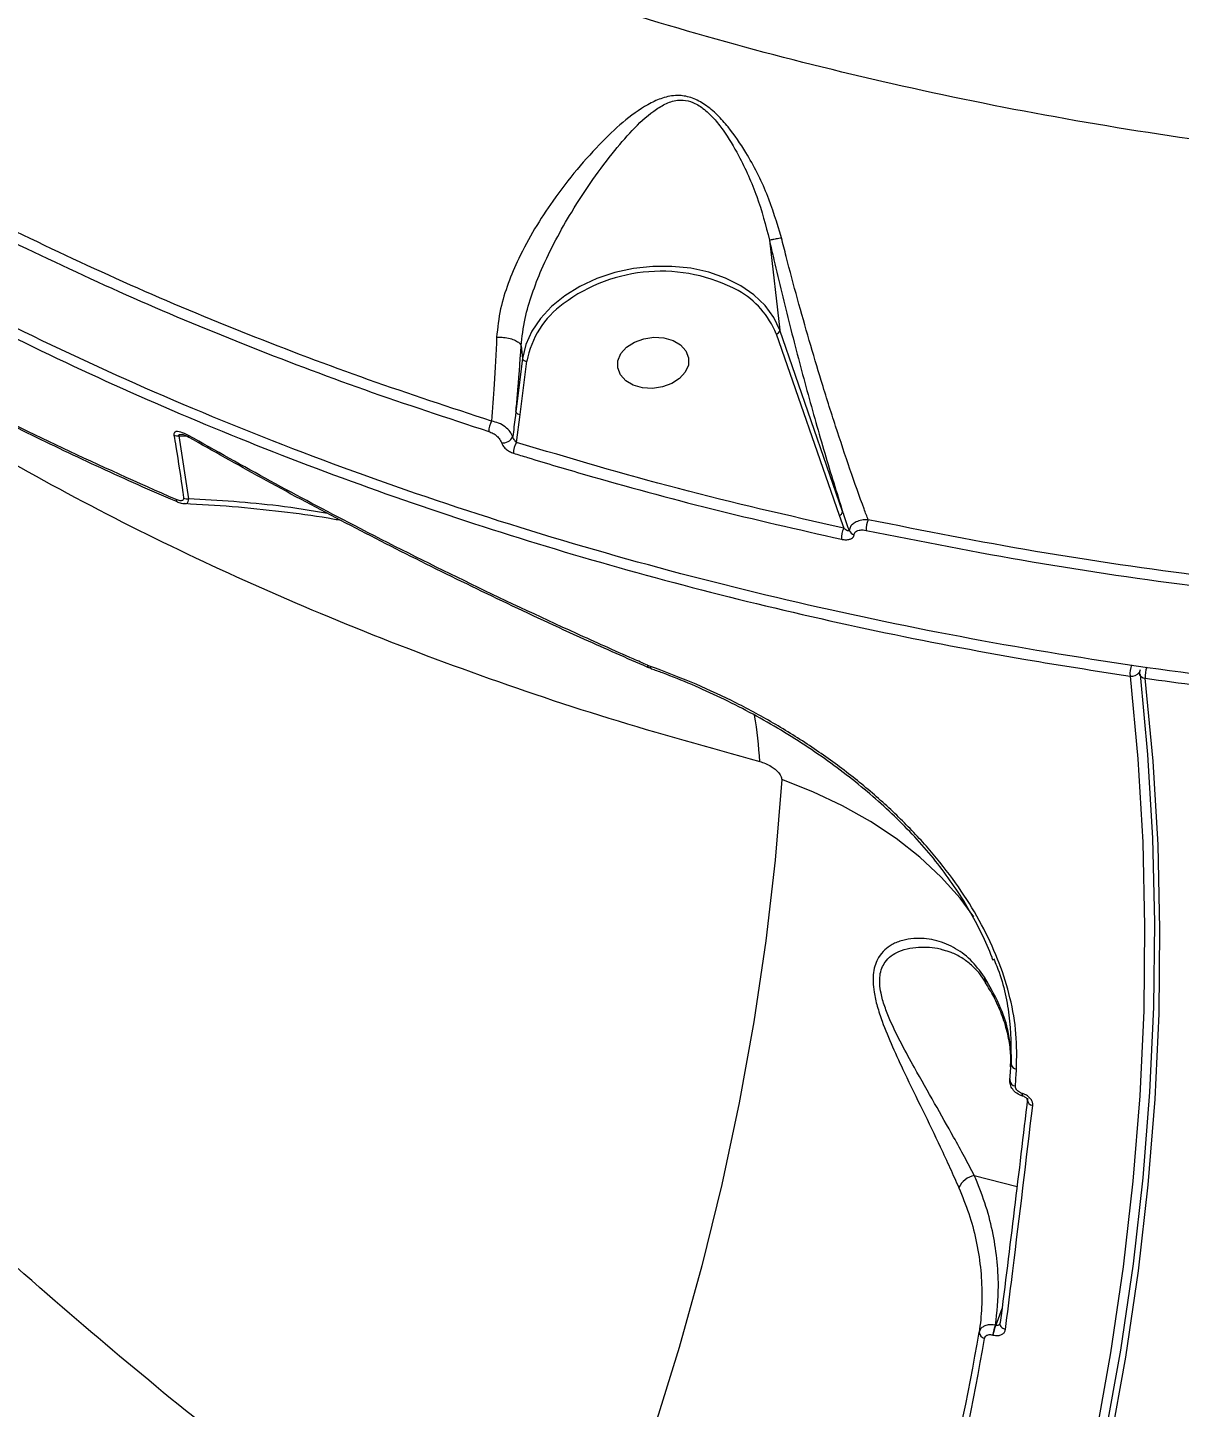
# Model space of a CAD drawing. Header units: millimetres. Extents: x -6028 to 5958, y -6064 to 4137.
# Drawn here: x 1729.3 to 1874.1, y -1595.2 to -1421.7 of the extents above; entities that cross this region are included whole.
import ezdxf

# ---------------------------------------------------------------- set-up
doc = ezdxf.new("R2010")
doc.units = ezdxf.units.MM
for name, color, linetype in [('DIKOM_ОБЪЕКТ', 7, 'Continuous'), ('DIKOM_РАЗМЕР_ЗОНА', 7, 'Continuous'), ('DIKOM_РАЗМЕР_ОБЪЕКТА', 7, 'Continuous')]:
    doc.layers.add(name, color=color, linetype=linetype)
doc.styles.add('style1', font='arial.ttf', dxfattribs={"width": 0.8})
doc.dimstyles.new('1-50', dxfattribs={"dimtxt": 300, "dimasz": 200, "dimexe": 100, "dimexo": 0, "dimgap": 100, "dimtad": 1, "dimtxsty": 'style1', "dimcen": 200, "dimclrd": 7, "dimclre": 7, "dimclrt": 7, "dimadec": 1, "dimazin": 2, "dimtfac": 1, "dimtmove": 0, "dimatfit": 2, "dimfxl": 0, "dimlwd": 25, "dimlwe": 18, "dimarcsym": 0})

# ---------------------------------------------------------------- blocks, each defined once
blk = doc.blocks.new('*D9')
at = {"layer": 'Defpoints', "color": 0, "transparency": 16777216}
for p in [(-6027.56, 1459.58), (4556.58, 1382.7), (4556.58, -5964.37)]:
    blk.add_point(p, dxfattribs=at)
at = {"layer": 'DIKOM_РАЗМЕР_ЗОНА', "color": 7, "lineweight": 18, "transparency": 16777216}
for p, q in [((-6027.56, 1459.58), (-6027.56, -6064.37)), ((4556.58, 1382.7), (4556.58, -6064.37))]:
    blk.add_line(p, q, dxfattribs=at)
at = {"layer": 'DIKOM_РАЗМЕР_ЗОНА', "color": 7, "lineweight": 25, "transparency": 16777216}
blk.add_line((-5827.56, -5964.37), (4356.58, -5964.37), dxfattribs=at)
at = {"layer": 'DIKOM_РАЗМЕР_ЗОНА', "color": 7, "transparency": 16777216}
for points in [[(-5827.56, -5931.03), (-5827.56, -5997.7), (-6027.56, -5964.37)], [(4356.58, -5931.03), (4356.58, -5997.7), (4556.58, -5964.37)]]:
    blk.add_solid(points, dxfattribs=at)
at = {"layer": 'DIKOM_РАЗМЕР_ЗОНА', "color": 7, "transparency": 16777216, "insert": (157.08, -5711.2), "char_height": 300, "attachment_point": 5, "style": 'style1'}
blk.add_mtext('10600', dxfattribs=at)
blk = doc.blocks.new('*D10')
at = {"layer": 'Defpoints', "color": 0, "transparency": 16777216}
for p in [(1555.59, 4137.49), (5858.35, 4137.49), (1555.59, -4898.38)]:
    blk.add_point(p, dxfattribs=at)
at = {"layer": 'DIKOM_РАЗМЕР_ЗОНА', "color": 7, "lineweight": 18, "transparency": 16777216}
for p, q in [((1555.59, 4137.49), (5958.35, 4137.49)), ((1555.59, -4898.38), (5958.35, -4898.38))]:
    blk.add_line(p, q, dxfattribs=at)
at = {"layer": 'DIKOM_РАЗМЕР_ЗОНА', "color": 7, "lineweight": 25, "transparency": 16777216}
blk.add_line((5858.35, -4698.38), (5858.35, 3937.49), dxfattribs=at)
at = {"layer": 'DIKOM_РАЗМЕР_ЗОНА', "color": 7, "transparency": 16777216}
for points in [[(5825.01, 3937.49), (5891.68, 3937.49), (5858.35, 4137.49)], [(5825.01, -4698.38), (5891.68, -4698.38), (5858.35, -4898.38)]]:
    blk.add_solid(points, dxfattribs=at)
at = {"layer": 'DIKOM_РАЗМЕР_ЗОНА', "color": 7, "transparency": 16777216, "insert": (5605.17, 52.12), "char_height": 300, "attachment_point": 5, "rotation": 90, "style": 'style1'}
blk.add_mtext('9050', dxfattribs=at)
blk = doc.blocks.new('*D11')
at = {"layer": 'Defpoints', "color": 0, "transparency": 16777216}
for p in [(259.43, 2965.58), (1920.55, -3002.33), (4022.59, -3002.33)]:
    blk.add_point(p, dxfattribs=at)
at = {"layer": 'DIKOM_РАЗМЕР_ОБЪЕКТА', "color": 7, "lineweight": 18, "transparency": 16777216}
for p, q in [((259.43, 2965.58), (4122.59, 2965.58)), ((1920.55, -3002.33), (4122.59, -3002.33))]:
    blk.add_line(p, q, dxfattribs=at)
at = {"layer": 'DIKOM_РАЗМЕР_ОБЪЕКТА', "color": 7, "lineweight": 25, "transparency": 16777216}
blk.add_line((4022.59, 2765.58), (4022.59, -2802.33), dxfattribs=at)
at = {"layer": 'DIKOM_РАЗМЕР_ОБЪЕКТА', "color": 7, "transparency": 16777216}
for points in [[(3989.25, 2765.58), (4055.92, 2765.58), (4022.59, 2965.58)], [(3989.25, -2802.33), (4055.92, -2802.33), (4022.59, -3002.33)]]:
    blk.add_solid(points, dxfattribs=at)
at = {"layer": 'DIKOM_РАЗМЕР_ОБЪЕКТА', "color": 7, "transparency": 16777216, "insert": (3769.41, -24.42), "char_height": 300, "attachment_point": 5, "rotation": 90, "style": 'style1'}
blk.add_mtext('6000', dxfattribs=at)
blk = doc.blocks.new('*D12')
at = {"layer": 'Defpoints', "color": 0, "transparency": 16777216}
for p in [(3056.58, 1987.9), (-4027.97, 676.5), (3056.58, -3714.77)]:
    blk.add_point(p, dxfattribs=at)
at = {"layer": 'DIKOM_РАЗМЕР_ОБЪЕКТА', "color": 7, "lineweight": 18, "transparency": 16777216}
for p, q in [((3056.58, 1987.9), (3056.58, -3814.77)), ((-4027.97, 676.5), (-4027.97, -3814.77))]:
    blk.add_line(p, q, dxfattribs=at)
at = {"layer": 'DIKOM_РАЗМЕР_ОБЪЕКТА', "color": 7, "lineweight": 25, "transparency": 16777216}
blk.add_line((-3827.97, -3714.77), (2856.58, -3714.77), dxfattribs=at)
at = {"layer": 'DIKOM_РАЗМЕР_ОБЪЕКТА', "color": 7, "transparency": 16777216}
for points in [[(-3827.97, -3681.44), (-3827.97, -3748.11), (-4027.97, -3714.77)], [(2856.58, -3681.44), (2856.58, -3748.11), (3056.58, -3714.77)]]:
    blk.add_solid(points, dxfattribs=at)
at = {"layer": 'DIKOM_РАЗМЕР_ОБЪЕКТА', "color": 7, "transparency": 16777216, "insert": (20, -3461.6), "char_height": 300, "attachment_point": 5, "style": 'style1'}
blk.add_mtext('7100', dxfattribs=at)

msp = doc.modelspace()

# ---------------------------------------------------------------- linework, layer by layer
at = {"layer": 'DIKOM_ОБЪЕКТ', "color": 7, "linetype": 'Continuous', "lineweight": 15}
for p, q in [((1822.598, -1448.444), (1823.899, -1459.767)), ((1823.455, -1460.228), (1831.363, -1483.028)), ((1831.807, -1482.568), (1823.899, -1459.767)), ((1791.389, -1461.724), (1791.388, -1461.721)), ((1791.389, -1461.724), (1791.571, -1463.315)), ((1791.571, -1463.315), (1790.736, -1469.988)), ((1791.272, -1470.341), (1792.108, -1463.668)), ((1790.796, -1473.864), (1791.272, -1470.341)), ((1749.592, -1480.957), (1748.388, -1473.027)), ((1748.388, -1473.027), (1749.355, -1473.102)), ((1831.363, -1483.028), (1831.939, -1484.657)), ((1807.332, -1501.895), (1807.288, -1501.876)), ((1807.341, -1502.151), (1807.295, -1502.13)), ((1807.656, -1502.026), (1807.332, -1501.895)), ((1807.744, -1502.313), (1807.765, -1502.317)), ((1869.156, -1503.158), (1869.133, -1502.93)), ((1849.82, -1541.734), (1849.805, -1541.708)), ((1852.836, -1554.041), (1852.978, -1551.941)), ((1852.921, -1552.366), (1852.964, -1551.504)), ((1852.978, -1551.941), (1852.982, -1551.905)), ((1854.41, -1555.708), (1854.385, -1555.701)), ((1854.447, -1556.027), (1854.422, -1556.02)), ((1848.358, -1566.004), (1853.731, -1567.391)), ((1851.835, -1582.753), (1851.057, -1584.832)), ((1851.057, -1584.832), (1851.031, -1584.825)), ((1850.683, -1586.053), (1850.709, -1586.061))]:
    msp.add_line(p, q, dxfattribs=at)
at = {"layer": 'DIKOM_ОБЪЕКТ', "color": 7, "linetype": 'Continuous', "lineweight": 15, "flags": 128}
for points in [[(1823.899, -1459.767), (1823.14, -1458.163), (1822.052, -1456.675), (1820.658, -1455.336), (1818.988, -1454.175), (1817.078, -1453.216), (1814.97, -1452.48), (1812.71, -1451.984), (1810.346, -1451.739), (1807.931, -1451.748), (1805.515, -1452.013), (1803.152, -1452.528), (1800.893, -1453.281), (1798.787, -1454.256), (1796.88, -1455.433), (1795.212, -1456.784), (1793.821, -1458.282), (1792.735, -1459.893), (1791.98, -1461.583), (1791.571, -1463.315)], [(1803.942, -1462.703), (1804.654, -1461.904), (1805.636, -1461.265), (1806.809, -1460.837), (1808.076, -1460.654), (1809.335, -1460.732), (1810.485, -1461.064), (1811.433, -1461.623), (1812.1, -1462.364), (1812.435, -1463.227), (1812.408, -1464.143), (1812.023, -1465.035), (1811.311, -1465.834), (1810.329, -1466.473), (1809.156, -1466.902), (1807.889, -1467.084), (1806.63, -1467.007), (1805.48, -1466.675), (1804.532, -1466.115), (1803.865, -1465.374), (1803.53, -1464.511), (1803.557, -1463.596), (1803.942, -1462.703)], [(1749.569, -1472.992), (1749.564, -1473.09), (1749.576, -1473.167), (1749.604, -1473.22), (1749.631, -1473.242)], [(1807.288, -1501.876), (1807.273, -1501.98), (1807.273, -1502.059), (1807.285, -1502.113), (1807.306, -1502.135)], [(1807.332, -1501.895), (1807.314, -1501.999), (1807.311, -1502.078), (1807.321, -1502.129), (1807.341, -1502.151)], [(1807.656, -1502.026), (1807.658, -1502.125), (1807.67, -1502.205), (1807.693, -1502.265), (1807.725, -1502.303), (1807.744, -1502.313)], [(1867.935, -1503.24), (1868.916, -1513.643), (1869.53, -1524.126), (1869.776, -1534.682), (1869.654, -1545.305), (1869.164, -1555.987), (1868.307, -1566.721), (1867.083, -1577.501), (1865.492, -1588.319), (1863.537, -1599.168), (1861.218, -1610.041), (1858.536, -1620.932), (1855.494, -1631.831), (1852.094, -1642.734), (1848.337, -1653.632), (1844.226, -1664.519), (1839.764, -1675.386), (1834.954, -1686.228), (1829.799, -1697.037), (1824.302, -1707.806), (1818.467, -1718.528), (1812.298, -1729.195)], [(1869.207, -1503.037), (1870.15, -1513.105), (1870.766, -1523.613), (1871.012, -1534.195), (1870.89, -1544.843), (1870.399, -1555.55), (1869.54, -1566.31), (1868.313, -1577.115), (1866.719, -1587.959), (1864.759, -1598.834), (1862.434, -1609.733), (1859.746, -1620.649), (1856.697, -1631.575), (1853.288, -1642.503), (1849.523, -1653.427), (1845.402, -1664.34), (1840.93, -1675.234), (1836.108, -1686.101), (1830.941, -1696.936), (1825.431, -1707.73), (1819.582, -1718.478), (1813.398, -1729.17)], [(1814.054, -1730.156), (1820.242, -1719.457), (1826.094, -1708.703), (1831.608, -1697.901), (1836.779, -1687.06), (1841.603, -1676.185), (1846.079, -1665.285), (1850.202, -1654.365), (1853.97, -1643.434), (1857.381, -1632.499), (1860.432, -1621.566), (1863.121, -1610.643), (1865.447, -1599.737), (1867.409, -1588.855), (1869.004, -1578.005), (1870.232, -1567.192), (1871.091, -1556.426), (1871.582, -1545.711), (1871.705, -1535.057), (1871.458, -1524.469), (1870.842, -1513.954), (1869.858, -1503.52)], [(1824.148, -1516.255), (1823.328, -1526.359), (1822.165, -1536.504), (1820.661, -1546.685), (1818.815, -1556.895), (1816.63, -1567.128), (1814.107, -1577.376), (1811.247, -1587.634), (1808.052, -1597.894), (1804.524, -1608.15), (1800.666, -1618.395), (1796.48, -1628.623)], [(1848.285, -1533.478), (1846.569, -1531.169), (1844.207, -1528.518), (1841.526, -1526.01), (1838.547, -1523.665), (1835.294, -1521.501), (1831.791, -1519.535), (1828.066, -1517.781), (1824.148, -1516.255)], [(1854.422, -1556.02), (1854.407, -1556.01), (1854.387, -1555.972), (1854.377, -1555.906), (1854.376, -1555.815), (1854.385, -1555.701)], [(1854.447, -1556.027), (1854.433, -1556.018), (1854.413, -1555.979), (1854.403, -1555.913), (1854.402, -1555.822), (1854.41, -1555.708)], [(1851.62, -1584.483), (1851.587, -1584.607), (1851.589, -1584.735), (1851.629, -1584.864), (1851.703, -1584.987), (1851.809, -1585.101), (1851.944, -1585.202), (1852.102, -1585.285), (1852.277, -1585.347)]]:
    msp.add_lwpolyline(points, dxfattribs=at)
at = {"layer": 'DIKOM_ОБЪЕКТ', "color": 7, "linetype": 'Continuous', "lineweight": 15}
for centre, radius, start, end in [((1808.976, -1472.867), 20.509, 61.77453, 126.82112), ((1813.532, -1464.141), 10.666, 21.52184, 61.16954), ((1803.46, -1465.805), 11.552, 125.91412, 169.34007), ((1823.396, -1459.727), 0.504, 276.68745, 355.44682), ((1792.057, -1463.161), 0.51, 197.61343, 275.65078), ((1791.222, -1469.834), 0.51, 197.59243, 275.68035), ((1789.593, -1472.398), 2.265, 147.77512, 182.49693), ((1748.178, -1471.746), 1.298, 250.35454, 279.32126), ((1789.18, -1472.681), 1.235, 256.88704, 338.26528), ((1792.703, -1475.12), 2.283, 146.64605, 182.62019), ((1748.341, -1481.069), 0.339, 176.02852, 239.88653), ((1749.406, -1479.655), 1.315, 249.51935, 278.1383), ((1831.304, -1482.527), 0.504, 276.68975, 355.44452), ((1837.612, -1484.76), 2.844, 155.82082, 183.4534), ((1834.43, -1485.872), 2.772, 153.98767, 183.48375), ((1833.479, -1484.594), 0.91, 202.16806, 255.70023), ((1871.324, -1502.993), 3.398, 160.17369, 184.16757), ((1868.164, -1502.085), 1.177, 258.75383, 324.90551), ((1870.126, -1502.818), 1, 158.93823, 186.41347), ((1869.857, -1502.781), 0.739, 191.63459, 270.13687), ((1873.282, -1503.266), 3.433, 160.48989, 184.2352), ((1772.106, -1516.585), 49.353, 3.02748, 9.82854), ((1850.839, -1541.107), 1.197, 178.40033, 210.15874), ((1853.759, -1551.873), 0.784, 184.99225, 263.14874), ((1542.626, -1532.618), 311.684, 355.92715, 356.31495), ((1853.619, -1553.977), 0.785, 184.68218, 263.01693), ((1855.807, -1556.421), 0.784, 181.03464, 262.94467), ((1848.847, -1568.616), 2.657, 100.61202, 156.26522), ((1855.908, -1586.87), 5.288, 157.24571, 171.11341), ((1855.948, -1586.882), 5.304, 157.26606, 171.09307), ((1501.218, -1525.343), 352.956, 342.18256, 350.15183), ((1501.745, -1526.094), 353.111, 342.18156, 350.15307), ((1849.79, -1585.676), 0.817, 182.52471, 260.44535)]:
    msp.add_arc(centre, radius, start, end, dxfattribs=at)
for points, knots in [([(1869.858, -1503.52), (1874.266, -1504.119), (1886.231, -1505.746), (1906.044, -1507.63), (1929.308, -1508.919), (1952.779, -1509.255), (1976.342, -1508.655), (1999.887, -1507.114), (2023.342, -1504.632), (2046.665, -1501.192), (2069.82, -1496.818), (2092.735, -1491.534), (2115.307, -1485.366), (2137.427, -1478.339), (2159.023, -1470.469), (2180.048, -1461.753), (2200.479, -1452.22), (2220.257, -1441.908), (2239.291, -1430.867), (2257.492, -1419.147), (2274.795, -1406.777), (2291.152, -1393.767), (2306.555, -1380.15), (2320.965, -1365.973), (2334.318, -1351.305), (2346.545, -1336.211), (2357.61, -1320.738), (2367.43, -1304.896), (2375.768, -1289.482), (2380.22, -1279.248), (2382.286, -1274.501)], [0, 0, 0, 0, 0.02119573, 0.05753671, 0.09399206, 0.13050555, 0.16701953, 0.20347476, 0.23981562, 0.27615652, 0.3126117, 0.3491254, 0.38563919, 0.42209443, 0.45843527, 0.49477614, 0.53123148, 0.56774525, 0.60425886, 0.64071421, 0.67705503, 0.71339587, 0.74985117, 0.78636487, 0.82287862, 0.85933385, 0.89567472, 0.9320155, 0.96847081, 1, 1, 1, 1]), ([(2288.518, -1307.096), (2284.392, -1311.399), (2276.137, -1320.008), (2262.58, -1332.337), (2248.078, -1344.306), (2232.55, -1355.818), (2216.05, -1366.829), (2198.936, -1377.096), (2181.282, -1386.6), (2163.171, -1395.342), (2144.309, -1403.463), (2124.73, -1410.908), (2104.486, -1417.633), (2084.017, -1423.491), (2063.399, -1428.483), (2042.708, -1432.628), (2021.613, -1435.989), (2000.172, -1438.524), (1978.45, -1440.2), (1956.914, -1440.984), (1935.633, -1440.89), (1914.669, -1439.955), (1893.692, -1438.162), (1872.777, -1435.482), (1851.999, -1431.902), (1831.795, -1427.497), (1812.223, -1422.298), (1793.322, -1416.354), (1774.802, -1409.574), (1756.748, -1401.943), (1739.226, -1393.472), (1723.801, -1384.971), (1710.26, -1376.691), (1702.499, -1371.346), (1698.615, -1368.671)], [0, 0, 0, 0, 0.0311785, 0.0623809, 0.0935595, 0.1256442, 0.1577552, 0.1898399, 0.2210202, 0.2522244, 0.2834047, 0.3154899, 0.347601, 0.3796861, 0.410889, 0.442116, 0.473319, 0.5054257, 0.5375587, 0.5696655, 0.6009196, 0.6321979, 0.6634522, 0.6956102, 0.727794, 0.7599521, 0.7912843, 0.8226406, 0.8539731, 0.8862093, 0.9184713, 0.9507075, 0.9753307, 1, 1, 1, 1]), ([(2358.959, -1316.677), (2356.928, -1319.717), (2351.454, -1327.906), (2341.59, -1340.954), (2329.129, -1355.671), (2315.458, -1370.068), (2300.594, -1384.084), (2284.557, -1397.659), (2267.699, -1410.495), (2250.1, -1422.565), (2231.849, -1433.859), (2212.65, -1444.563), (2192.53, -1454.61), (2171.537, -1463.951), (2150.134, -1472.379), (2128.404, -1479.888), (2106.435, -1486.489), (2083.869, -1492.291), (2060.761, -1497.237), (2037.18, -1501.29), (2013.921, -1504.325), (1991.069, -1506.392), (1968.695, -1507.562), (1946.159, -1507.88), (1923.529, -1507.31), (1900.876, -1505.835), (1878.392, -1503.456), (1856.148, -1500.161), (1834.217, -1495.958), (1812.53, -1490.821), (1791.176, -1484.728), (1770.24, -1477.678), (1750.181, -1469.825), (1731.049, -1461.216), (1712.869, -1451.911), (1695.347, -1441.759), (1678.567, -1430.763), (1662.632, -1418.927), (1648.695, -1407.304), (1640.48, -1399.419), (1636.847, -1395.932)], [0, 0, 0, 0, 0.0156514, 0.0421674, 0.0687038, 0.0952197, 0.122506, 0.1498143, 0.1771005, 0.2036165, 0.2301529, 0.2566688, 0.283955, 0.3112634, 0.3385496, 0.3650655, 0.391602, 0.4181179, 0.4454041, 0.4727125, 0.4999986, 0.5255599, 0.5511394, 0.5767006, 0.6029494, 0.6292177, 0.6554665, 0.6819826, 0.7085191, 0.7350351, 0.7623214, 0.7896298, 0.816916, 0.843432, 0.8699685, 0.8964845, 0.9237706, 0.9510792, 0.9783655, 1, 1, 1, 1]), ([(1604.537, -1358.475), (1606.317, -1361.102), (1611.42, -1368.632), (1621.119, -1380.521), (1633.513, -1394.118), (1647.092, -1407.092), (1661.74, -1419.463), (1677.42, -1431.189), (1694.053, -1442.219), (1711.563, -1452.502), (1729.052, -1461.551), (1746.372, -1469.479), (1763.391, -1476.405), (1780.961, -1482.716), (1799.003, -1488.385), (1817.353, -1493.365), (1835.963, -1497.642), (1852.813, -1500.901), (1863.557, -1502.563), (1867.935, -1503.24)], [0, 0, 0, 0, 0.0354527, 0.1016413, 0.1676225, 0.233603, 0.299792, 0.3660867, 0.4323813, 0.4985702, 0.5645512, 0.6212901, 0.6783311, 0.7354392, 0.7925471, 0.8495882, 0.9055514, 0.9615144, 1, 1, 1, 1]), ([(1793.214, -1628.404), (1787.975, -1624.747), (1777.496, -1617.433), (1762.198, -1605.938), (1747.248, -1594.078), (1732.207, -1581.415), (1717.214, -1567.986), (1702.387, -1553.798), (1688.124, -1539.196), (1674.503, -1524.216), (1661.59, -1508.905), (1649.798, -1493.764), (1639.115, -1478.855), (1629.505, -1464.227), (1620.694, -1449.48), (1612.753, -1434.665), (1605.723, -1419.831), (1599.667, -1405.001), (1594.755, -1390.882), (1592.419, -1381.819), (1591.336, -1377.62)], [0, 0, 0, 0, 0.0511501, 0.1023003, 0.1539591, 0.2056184, 0.262726, 0.319878, 0.3769856, 0.4357763, 0.4946159, 0.5534056, 0.6087166, 0.6640695, 0.7193802, 0.776287, 0.8332404, 0.8901466, 0.9491118, 1, 1, 1, 1]), ([(1662.908, -1427.913), (1666.845, -1431.741), (1674.867, -1439.538), (1688.209, -1450.569), (1702.575, -1461.141), (1717.616, -1470.888), (1733.218, -1479.829), (1749.292, -1487.979), (1766.182, -1495.531), (1783.879, -1502.421), (1802.296, -1508.684), (1815.027, -1512.214), (1821.389, -1513.978)], [0, 0, 0, 0, 0.09871059, 0.20108252, 0.30353719, 0.40590982, 0.50358282, 0.60132678, 0.69900015, 0.79930803, 0.89969187, 1, 1, 1, 1]), ([(1824.113, -1448.163), (1823.552, -1446.298), (1822.43, -1442.567), (1820.052, -1437.932), (1817.849, -1434.681), (1816.08, -1432.687), (1814.588, -1431.41), (1812.939, -1430.508), (1811.127, -1430.157), (1809.366, -1430.451), (1807.102, -1431.435), (1804.515, -1433.246), (1801.485, -1436.105), (1798.39, -1439.492), (1795.527, -1443.215), (1793.047, -1446.994), (1791.144, -1450.491), (1789.713, -1453.88), (1788.662, -1457.229), (1788.428, -1459.461), (1788.304, -1460.649)], [0, 0, 0, 0, 0.0873354, 0.1746828, 0.2336195, 0.2639487, 0.2941264, 0.3212122, 0.3485673, 0.3826713, 0.41543, 0.4851393, 0.5550398, 0.6342215, 0.7133281, 0.7769203, 0.8404209, 0.8913054, 0.9421343, 1, 1, 1, 1]), ([(1791.388, -1461.721), (1791.388, -1461.721), (1791.509, -1460.632), (1791.774, -1458.402), (1792.736, -1455.188), (1794.031, -1451.852), (1795.716, -1448.384), (1797.894, -1444.579), (1800.378, -1440.777), (1803.046, -1437.265), (1805.631, -1434.241), (1807.844, -1432.269), (1809.791, -1431.137), (1811.237, -1430.751), (1812.343, -1430.91), (1813.291, -1431.245), (1814.362, -1431.889), (1815.646, -1433.136), (1817.181, -1435.11), (1819.099, -1438.336), (1821.141, -1442.927), (1822.146, -1446.589), (1822.598, -1448.437), (1822.598, -1448.439)], [0, 0, 0, 0, 0.0000131, 0.0565038, 0.1073422, 0.1582392, 0.2229574, 0.2877604, 0.3688587, 0.450022, 0.5206357, 0.5910483, 0.6228963, 0.6547337, 0.6755839, 0.6794176, 0.7040983, 0.7331659, 0.7624316, 0.8215232, 0.9107181, 0.9999084, 1, 1, 1, 1]), ([(1812.298, -1729.195), (1808.301, -1726.972), (1797.533, -1720.983), (1780.25, -1710.698), (1760.608, -1698.231), (1741.229, -1685.075), (1722.19, -1671.258), (1703.568, -1656.809), (1685.773, -1642.049), (1668.846, -1627.035), (1652.808, -1611.829), (1637.4, -1596.184), (1622.702, -1580.135), (1608.784, -1563.731), (1595.953, -1547.331), (1584.228, -1530.994), (1573.6, -1514.771), (1563.903, -1498.399), (1555.19, -1481.927), (1547.593, -1465.425), (1542.017, -1451.699), (1539.429, -1443.586), (1538.551, -1440.831)], [0, 0, 0, 0, 0.0304522, 0.0820374, 0.1336626, 0.185248, 0.2383317, 0.2914589, 0.344543, 0.3961284, 0.4477533, 0.4993388, 0.5524224, 0.6055494, 0.6586333, 0.7102182, 0.7618426, 0.8134275, 0.8665104, 0.9196369, 0.9727199, 1, 1, 1, 1]), ([(1787.677, -1471.19), (1782.49, -1469.49), (1772.116, -1466.088), (1756.991, -1460.349), (1742.176, -1454.185), (1732.649, -1449.666), (1727.885, -1447.406)], [0, 0, 0, 0, 0.2491021, 0.4982012, 0.7491013, 1, 1, 1, 1]), ([(1727.412, -1448.657), (1732.151, -1450.906), (1741.629, -1455.404), (1756.436, -1461.572), (1771.625, -1467.345), (1782.095, -1470.779), (1787.33, -1472.497)], [0, 0, 0, 0, 0.2491003, 0.4982009, 0.7490999, 1, 1, 1, 1]), ([(1824.113, -1448.163), (1824.068, -1448.173), (1823.775, -1448.235), (1823.283, -1448.335), (1822.779, -1448.427), (1822.659, -1448.435), (1822.598, -1448.439)], [0, 0, 0, 0, 0.0562342, 0.3685535, 0.6842826, 1, 1, 1, 1]), ([(1822.598, -1448.439), (1822.598, -1448.439), (1822.598, -1448.44), (1822.598, -1448.442), (1822.598, -1448.443), (1822.598, -1448.444)], [0, 0, 0, 0, 0.30443398, 0.71197537, 1, 1, 1, 1]), ([(1822.598, -1448.444), (1822.787, -1449.271), (1823.294, -1451.486), (1824.151, -1455.079), (1825.178, -1459.221), (1826.239, -1463.329), (1827.696, -1468.765), (1829.572, -1475.407), (1831.057, -1480.163), (1831.807, -1482.568)], [0, 0, 0, 0, 0.0670845, 0.1796445, 0.2922132, 0.4079278, 0.5236437, 0.7591285, 1, 1, 1, 1]), ([(1835.018, -1483.595), (1834.849, -1483.144), (1834.096, -1481.129), (1832.732, -1477.292), (1830.923, -1471.891), (1829.207, -1466.447), (1827.603, -1461.073), (1826.127, -1455.854), (1824.964, -1451.519), (1824.312, -1448.95), (1824.113, -1448.163)], [0, 0, 0, 0, 0.0465666, 0.2078868, 0.3696749, 0.530939, 0.6671818, 0.8037643, 0.9398824, 1, 1, 1, 1]), ([(1540.667, -1451.223), (1541.839, -1454.335), (1545.023, -1462.781), (1551.169, -1476.737), (1559.381, -1493.087), (1568.708, -1509.546), (1579.084, -1526.033), (1590.467, -1542.471), (1602.83, -1558.81), (1616.173, -1575.019), (1630.452, -1591.075), (1645.617, -1606.928), (1661.594, -1622.505), (1678.311, -1637.733), (1695.722, -1652.562), (1713.812, -1666.957), (1732.536, -1680.905), (1751.832, -1694.365), (1771.609, -1707.276), (1791.774, -1719.577), (1812.27, -1731.223), (1833.067, -1742.183), (1854.126, -1752.451), (1875.378, -1762.001), (1896.725, -1770.79), (1918.066, -1778.777), (1939.336, -1785.929), (1960.496, -1792.216), (1981.515, -1797.646), (2002.327, -1802.21), (2022.837, -1805.887), (2042.948, -1808.66), (2061.676, -1810.421), (2079.074, -1811.312), (2095.207, -1811.474), (2110.929, -1810.947), (2126.169, -1809.735), (2140.795, -1807.855), (2154.768, -1805.31), (2166.737, -1802.498), (2173.905, -1800.361), (2176.826, -1799.491)], [0, 0, 0, 0, 0.0156537, 0.0424907, 0.0694124, 0.0963772, 0.1233419, 0.1502637, 0.1771009, 0.2039379, 0.2308597, 0.2578245, 0.2847891, 0.3117108, 0.3385479, 0.3653847, 0.3923061, 0.4192706, 0.4462349, 0.4731563, 0.4999932, 0.5268302, 0.5537518, 0.5807163, 0.6076809, 0.6346025, 0.6614396, 0.6882764, 0.7151982, 0.7421627, 0.7691273, 0.796049, 0.8228858, 0.845964, 0.8691648, 0.8923928, 0.9156208, 0.9388216, 0.961584, 0.9843464, 1, 1, 1, 1]), ([(1748.003, -1481.045), (1743.223, -1478.929), (1733.662, -1474.698), (1719.843, -1467.762), (1706.388, -1460.436), (1697.82, -1455.178), (1693.535, -1452.55)], [0, 0, 0, 0, 0.249119, 0.4982434, 0.7491208, 1, 1, 1, 1]), ([(1748.172, -1481.36), (1748.102, -1481.331), (1744.835, -1479.972), (1738.531, -1477.1), (1729.282, -1472.734), (1720.245, -1468.152), (1711.397, -1463.396), (1702.783, -1458.438), (1696.888, -1454.921), (1693.929, -1453.007), (1693.702, -1452.86)], [0, 0, 0, 0, 0.0035832, 0.1673779, 0.3312307, 0.4951494, 0.6589909, 0.8226878, 0.9863677, 1, 1, 1, 1]), ([(1788.304, -1460.649), (1788.213, -1462.664), (1788.042, -1466.399), (1787.792, -1469.68), (1787.677, -1471.19)], [0, 0, 0, 0, 0.539512, 1, 1, 1, 1]), ([(1788.304, -1460.649), (1788.348, -1460.647), (1788.637, -1460.635), (1789.223, -1460.659), (1790.016, -1460.799), (1790.707, -1461.045), (1791.215, -1461.365), (1791.33, -1461.602), (1791.388, -1461.721)], [0, 0, 0, 0, 0.0318827, 0.2097215, 0.4072884, 0.6048493, 0.8024489, 1, 1, 1, 1]), ([(1790.736, -1469.988), (1790.799, -1469.315), (1791.043, -1466.704), (1791.241, -1463.845), (1791.389, -1461.724)], [0, 0, 0, 0, 0.2578257, 1, 1, 1, 1]), ([(1790.736, -1469.988), (1790.706, -1470.232), (1790.576, -1471.288), (1790.436, -1472.334), (1790.328, -1473.138)], [0, 0, 0, 0, 0.23075, 1, 1, 1, 1]), ([(1790.328, -1473.138), (1790.235, -1472.929), (1790.042, -1472.498), (1789.4, -1471.899), (1788.577, -1471.416), (1787.976, -1471.265), (1787.677, -1471.19)], [0, 0, 0, 0, 0.23803175, 0.49070697, 0.74627936, 1, 1, 1, 1]), ([(1749.569, -1472.992), (1749.236, -1472.822), (1748.761, -1472.581), (1748.194, -1472.484), (1747.903, -1472.531), (1747.753, -1472.684), (1747.724, -1472.839), (1747.738, -1472.941), (1747.741, -1472.968)], [0, 0, 0, 0, 0.4030144, 0.5733055, 0.7451091, 0.8533631, 0.9617284, 1, 1, 1, 1]), ([(1747.741, -1472.968), (1747.823, -1473.451), (1748.229, -1475.863), (1748.625, -1478.503), (1748.915, -1480.665), (1748.945, -1480.887)], [0, 0, 0, 0, 0.1831642, 0.9158718, 1, 1, 1, 1]), ([(1748.388, -1473.027), (1748.38, -1473.017), (1748.364, -1472.998), (1748.35, -1472.969), (1748.351, -1472.946), (1748.363, -1472.926), (1748.388, -1472.907), (1748.493, -1472.876), (1748.627, -1472.875), (1748.737, -1472.888), (1748.758, -1472.89)], [0, 0, 0, 0, 0.0753091, 0.1530761, 0.2314944, 0.2558489, 0.3401772, 0.4521468, 0.8960649, 1, 1, 1, 1]), ([(1749.629, -1473.247), (1749.571, -1473.212), (1749.366, -1473.09), (1749.07, -1472.966), (1748.845, -1472.898), (1748.75, -1472.887), (1748.75, -1472.887), (1748.75, -1472.887)], [0, 0, 0, 0, 0.1699758, 0.6011036, 0.8609564, 0.9984868, 1, 1, 1, 1]), ([(1807.288, -1501.876), (1806.689, -1501.614), (1803.693, -1500.303), (1795.944, -1496.832), (1784.17, -1491.297), (1771.373, -1484.87), (1759.836, -1478.765), (1752.991, -1474.916), (1749.569, -1472.992)], [0, 0, 0, 0, 0.0299876, 0.1499495, 0.3900566, 0.6301673, 0.8150844, 1, 1, 1, 1]), ([(1807.301, -1502.146), (1804.651, -1500.983), (1798.503, -1498.286), (1789.003, -1493.847), (1778.777, -1488.863), (1768.676, -1483.692), (1758.941, -1478.495), (1752.656, -1474.943), (1749.635, -1473.235)], [0, 0, 0, 0, 0.1327722, 0.3080559, 0.4836328, 0.6596852, 0.8364127, 1, 1, 1, 1]), ([(1787.33, -1472.497), (1787.508, -1472.566), (1787.862, -1472.704), (1788.347, -1473.059), (1788.729, -1473.471), (1788.845, -1473.75), (1788.9, -1473.884)], [0, 0, 0, 0, 0.2583639, 0.5167542, 0.7678074, 1, 1, 1, 1]), ([(1788.9, -1473.884), (1788.954, -1474.015), (1789.066, -1474.285), (1789.435, -1474.684), (1789.905, -1475.026), (1790.25, -1475.158), (1790.423, -1475.224)], [0, 0, 0, 0, 0.2338962, 0.4824516, 0.7413677, 1, 1, 1, 1]), ([(1790.796, -1473.864), (1790.744, -1473.809), (1790.643, -1473.703), (1790.5, -1473.506), (1790.397, -1473.326), (1790.346, -1473.203), (1790.332, -1473.152), (1790.328, -1473.138)], [0, 0, 0, 0, 0.2917162, 0.5673348, 0.8035834, 0.9440267, 1, 1, 1, 1]), ([(1831.939, -1484.657), (1824.969, -1483.066), (1811.007, -1479.88), (1797.54, -1475.872), (1790.796, -1473.864)], [0, 0, 0, 0, 0.4992701, 1, 1, 1, 1]), ([(1790.423, -1475.224), (1791.015, -1475.407), (1793.975, -1476.319), (1802.214, -1478.759), (1815.295, -1482.325), (1826.204, -1484.801), (1831.664, -1486.041)], [0, 0, 0, 0, 0.0441403, 0.220713, 0.6100145, 1, 1, 1, 1]), ([(1748.945, -1480.887), (1748.947, -1480.933), (1748.95, -1481.029), (1748.878, -1481.138), (1748.735, -1481.202), (1748.446, -1481.208), (1748.182, -1481.111), (1748.003, -1481.045)], [0, 0, 0, 0, 0.1211591, 0.2523174, 0.4115177, 0.5993132, 1, 1, 1, 1]), ([(1749.09, -1481.56), (1749.168, -1481.567), (1749.363, -1481.586), (1749.545, -1481.357), (1749.577, -1481.079), (1749.592, -1480.957)], [0, 0, 0, 0, 0.2691403, 0.6810004, 1, 1, 1, 1]), ([(1767.064, -1482.792), (1765.009, -1482.455), (1759.286, -1481.518), (1753.378, -1481.176), (1749.592, -1480.957)], [0, 0, 0, 0, 0.359231, 1, 1, 1, 1]), ([(1749.066, -1481.582), (1748.996, -1481.58), (1748.723, -1481.571), (1748.427, -1481.474), (1748.204, -1481.373), (1748.171, -1481.358)], [0, 0, 0, 0, 0.2271591, 0.8853394, 1, 1, 1, 1]), ([(1768.754, -1483.695), (1768.207, -1483.597), (1765.742, -1483.151), (1761.173, -1482.56), (1755.17, -1481.915), (1751.082, -1481.682), (1749.09, -1481.568)], [0, 0, 0, 0, 0.0855152, 0.385311, 0.700293, 1, 1, 1, 1]), ([(1832.637, -1484.937), (1832.598, -1484.829), (1832.32, -1484.043), (1832.044, -1483.251), (1831.807, -1482.568)], [0, 0, 0, 0, 0.1380615, 1, 1, 1, 1]), ([(1835.018, -1483.595), (1834.809, -1483.597), (1834.326, -1483.601), (1833.663, -1483.768), (1833.112, -1484.069), (1832.739, -1484.461), (1832.671, -1484.777), (1832.637, -1484.937)], [0, 0, 0, 0, 0.17423217, 0.40366958, 0.60524865, 0.80010089, 1, 1, 1, 1]), ([(1920.539, -1494.449), (1913.303, -1494.021), (1898.83, -1493.167), (1877.318, -1490.815), (1855.975, -1487.742), (1842.003, -1484.977), (1835.018, -1483.595)], [0, 0, 0, 0, 0.2485979, 0.4971943, 0.7485963, 1, 1, 1, 1]), ([(1831.664, -1486.041), (1831.802, -1486.064), (1832.122, -1486.12), (1832.565, -1486.095), (1832.934, -1485.969), (1833.185, -1485.765), (1833.231, -1485.572), (1833.255, -1485.476)], [0, 0, 0, 0, 0.1825217, 0.4237907, 0.6274599, 0.8134435, 1, 1, 1, 1]), ([(1832.637, -1484.937), (1832.632, -1484.953), (1832.622, -1484.98), (1832.575, -1485.002), (1832.482, -1484.993), (1832.321, -1484.924), (1832.134, -1484.808), (1831.999, -1484.703), (1831.939, -1484.657)], [0, 0, 0, 0, 0.0763332, 0.1323393, 0.2954314, 0.5061186, 0.7823986, 1, 1, 1, 1]), ([(1833.255, -1485.476), (1833.276, -1485.382), (1833.32, -1485.195), (1833.562, -1484.999), (1833.914, -1484.881), (1834.336, -1484.858), (1834.64, -1484.909), (1834.773, -1484.931)], [0, 0, 0, 0, 0.1889317, 0.3774339, 0.5792144, 0.8165062, 1, 1, 1, 1]), ([(1834.773, -1484.931), (1841.696, -1486.302), (1855.54, -1489.044), (1876.845, -1492.128), (1898.481, -1494.509), (1913.149, -1495.378), (1920.483, -1495.813)], [0, 0, 0, 0, 0.2485978, 0.4971928, 0.7485959, 1, 1, 1, 1]), ([(1563.37, -1497.052), (1563.644, -1497.575), (1566.778, -1503.557), (1573.78, -1515.053), (1584.408, -1531.466), (1596.15, -1547.82), (1608.864, -1564.076), (1622.548, -1580.21), (1637.139, -1596.174), (1652.572, -1611.894), (1668.774, -1627.295), (1684.635, -1641.378), (1699.97, -1654.183), (1714.624, -1665.786), (1729.673, -1677.084), (1745.26, -1688.178), (1761.376, -1699.035), (1778.005, -1709.61), (1794.902, -1719.797), (1806.365, -1726.205), (1812.094, -1729.407)], [0, 0, 0, 0, 0.00613237, 0.0700488, 0.13386275, 0.19747675, 0.2610909, 0.32490561, 0.38882277, 0.45273974, 0.51655449, 0.58016877, 0.63171556, 0.68331524, 0.73491474, 0.78646147, 0.83981629, 0.89323077, 0.94664488, 1, 1, 1, 1]), ([(1807.744, -1502.312), (1807.721, -1502.304), (1807.586, -1502.257), (1807.453, -1502.198), (1807.342, -1502.149)], [0, 0, 0, 0, 0.1683789, 1, 1, 1, 1]), ([(1853.666, -1552.651), (1853.692, -1551.177), (1853.744, -1548.229), (1852.963, -1543.754), (1851.591, -1539.335), (1849.648, -1535.016), (1847.151, -1530.76), (1844.112, -1526.617), (1840.595, -1522.624), (1836.651, -1518.821), (1832.322, -1515.251), (1827.685, -1511.94), (1822.834, -1508.934), (1817.837, -1506.272), (1812.766, -1503.927), (1809.358, -1502.659), (1807.656, -1502.026)], [0, 0, 0, 0, 0.0751081, 0.1502145, 0.2212837, 0.2925782, 0.3636471, 0.4347704, 0.5061238, 0.577249, 0.6483407, 0.7196588, 0.790753, 0.8604308, 0.9303188, 1, 1, 1, 1]), ([(1850.711, -1538.989), (1850.67, -1538.866), (1850.29, -1537.733), (1849.3, -1535.593), (1847.736, -1532.601), (1845.888, -1529.672), (1843.811, -1526.831), (1841.515, -1524.102), (1839.015, -1521.484), (1836.319, -1518.958), (1833.421, -1516.513), (1830.324, -1514.153), (1827.054, -1511.897), (1823.638, -1509.763), (1820.106, -1507.773), (1816.496, -1505.939), (1812.844, -1504.293), (1809.92, -1503.094), (1808.227, -1502.514), (1807.752, -1502.351)], [0, 0, 0, 0, 0.00795764, 0.07360051, 0.13885643, 0.20353756, 0.26749089, 0.33063238, 0.39276757, 0.45491631, 0.51801176, 0.5819874, 0.64673056, 0.71205966, 0.77776869, 0.84361607, 0.90928577, 0.97456148, 1, 1, 1, 1]), ([(1821.389, -1513.978), (1821.623, -1514.05), (1822.109, -1514.198), (1822.763, -1514.537), (1823.302, -1514.92), (1823.715, -1515.311), (1823.989, -1515.684), (1824.136, -1516.012), (1824.144, -1516.177), (1824.148, -1516.255)], [0, 0, 0, 0, 0.1943884, 0.4036767, 0.5539019, 0.690995, 0.8350347, 0.9218879, 1, 1, 1, 1]), ([(1849.643, -1541.074), (1849.073, -1540.308), (1847.917, -1538.753), (1845.749, -1537.24), (1843.328, -1536.309), (1841.13, -1536.121), (1839.337, -1536.411), (1838.1, -1536.894), (1837.073, -1537.617), (1836.171, -1538.684), (1835.556, -1540.412), (1835.647, -1542.639), (1836.135, -1544.749), (1836.893, -1547.051), (1838.061, -1549.855), (1839.802, -1553.587), (1841.881, -1557.832), (1843.802, -1561.821), (1845.317, -1565.081), (1846.047, -1566.721), (1846.415, -1567.546)], [0, 0, 0, 0, 0.071787, 0.1456283, 0.221169, 0.2985169, 0.3406356, 0.3832914, 0.4161009, 0.4496109, 0.4986447, 0.5477908, 0.5804522, 0.6139705, 0.6704382, 0.7283177, 0.8119559, 0.898076, 0.9486873, 1, 1, 1, 1]), ([(1848.358, -1566.004), (1847.952, -1565.234), (1847.136, -1563.684), (1845.484, -1560.662), (1843.373, -1556.925), (1841.12, -1552.998), (1839.196, -1549.489), (1837.921, -1546.914), (1837.065, -1544.762), (1836.507, -1542.838), (1836.363, -1540.787), (1836.983, -1539.26), (1837.904, -1538.35), (1838.964, -1537.757), (1840.26, -1537.385), (1842.115, -1537.259), (1843.566, -1537.315), (1844.44, -1537.654), (1844.461, -1537.662)], [0, 0, 0, 0, 0.0665229, 0.1339024, 0.2439575, 0.3568966, 0.4299402, 0.5044022, 0.5452141, 0.5870294, 0.6467795, 0.7064408, 0.747302, 0.7893525, 0.8434941, 0.898429, 0.9975486, 1, 1, 1, 1]), ([(1849.802, -1541.747), (1849.552, -1541.375), (1848.99, -1540.538), (1847.985, -1539.515), (1846.792, -1538.617), (1845.611, -1537.986), (1844.801, -1537.775), (1844.47, -1537.689)], [0, 0, 0, 0, 0.167232, 0.3767596, 0.599652, 0.8365703, 1, 1, 1, 1]), ([(1850.781, -1538.762), (1850.915, -1539.073), (1851.93, -1541.438), (1852.941, -1545.904), (1852.968, -1549.905), (1852.982, -1551.905)], [0, 0, 0, 0, 0.0703859, 0.5351857, 1, 1, 1, 1]), ([(1852.895, -1549.964), (1852.819, -1549.281), (1852.636, -1547.653), (1851.689, -1544.667), (1850.396, -1542.397), (1849.643, -1541.074)], [0, 0, 0, 0, 0.231644, 0.5522588, 1, 1, 1, 1]), ([(1852.958, -1552.237), (1852.953, -1551.543), (1852.944, -1550.134), (1852.541, -1547.958), (1851.842, -1545.744), (1850.929, -1543.667), (1850.111, -1542.336), (1849.746, -1541.743)], [0, 0, 0, 0, 0.2049066, 0.4164624, 0.6260849, 0.833361, 1, 1, 1, 1]), ([(1562.063, -1551.286), (1564.532, -1555.815), (1569.468, -1564.873), (1577.866, -1578.539), (1586.985, -1592.233), (1597.227, -1606.405), (1608.619, -1620.968), (1621.218, -1635.856), (1634.746, -1650.69), (1649.197, -1665.409), (1664.549, -1679.952), (1680.298, -1693.848), (1696.356, -1707.067), (1712.629, -1719.599), (1729.562, -1731.79), (1747.128, -1743.578), (1765.282, -1754.909), (1784.022, -1765.763), (1803.301, -1776.067), (1823.16, -1785.814), (1843.305, -1794.831), (1863.253, -1802.915), (1882.835, -1810.052), (1901.982, -1816.286), (1921.233, -1821.807), (1940.522, -1826.57), (1959.781, -1830.545), (1978.474, -1833.632), (1996.553, -1835.866), (2013.989, -1837.292), (2031.172, -1837.956), (2048.021, -1837.81), (2064.531, -1836.911), (2075.038, -1835.631), (2080.29, -1834.992)], [0, 0, 0, 0, 0.02833359, 0.05666713, 0.08528287, 0.1138982, 0.14553243, 0.17719047, 0.20882426, 0.24139008, 0.27398311, 0.30654862, 0.33718726, 0.36784917, 0.39848752, 0.43000976, 0.46155797, 0.49308037, 0.5257431, 0.55840553, 0.59153737, 0.62466922, 0.65578707, 0.68692967, 0.71804791, 0.75007316, 0.78212421, 0.81414962, 0.84470485, 0.87528224, 0.90583779, 0.93721715, 0.96862027, 1, 1, 1, 1]), ([(1854.424, -1556.02), (1854.422, -1556.019), (1854.164, -1555.972), (1853.695, -1555.715), (1853.155, -1555.215), (1852.87, -1554.618), (1852.792, -1554.143), (1852.861, -1553.911), (1852.874, -1553.87)], [0, 0, 0, 0, 0.0015725, 0.2674387, 0.5134595, 0.7431421, 0.9542471, 1, 1, 1, 1]), ([(1854.385, -1555.701), (1854.368, -1555.696), (1854.248, -1555.661), (1854.028, -1555.56), (1853.804, -1555.386), (1853.635, -1555.183), (1853.53, -1554.975), (1853.525, -1554.824), (1853.523, -1554.756)], [0, 0, 0, 0, 0.0340716, 0.2523061, 0.4705534, 0.597873, 0.8192508, 1, 1, 1, 1]), ([(1855.056, -1556.308), (1854.507, -1560.947), (1853.409, -1570.227), (1852.217, -1579.73), (1851.62, -1584.483)], [0, 0, 0, 0, 0.4999183, 1, 1, 1, 1]), ([(1852.277, -1585.347), (1852.34, -1584.855), (1852.651, -1582.392), (1853.839, -1572.901), (1854.889, -1564.089), (1855.71, -1557.199)], [0, 0, 0, 0, 0.0517101, 0.2585529, 1, 1, 1, 1]), ([(1855.71, -1557.199), (1855.709, -1557.071), (1855.706, -1556.814), (1855.493, -1556.414), (1855.154, -1556.065), (1854.768, -1555.827), (1854.51, -1555.741), (1854.41, -1555.708)], [0, 0, 0, 0, 0.2182883, 0.4367759, 0.6530784, 0.865778, 1, 1, 1, 1]), ([(1855.019, -1556.455), (1855.02, -1556.459), (1855.022, -1556.467), (1854.995, -1556.398), (1854.92, -1556.302), (1854.798, -1556.192), (1854.637, -1556.096), (1854.509, -1556.039), (1854.451, -1556.028), (1854.449, -1556.028)], [0, 0, 0, 0, 0.1369039, 0.3227951, 0.4828195, 0.6467137, 0.8213734, 0.9918282, 1, 1, 1, 1]), ([(1851.031, -1584.825), (1851.202, -1583.19), (1851.492, -1580.403), (1851.247, -1576.435), (1850.687, -1572.939), (1849.763, -1569.442), (1848.826, -1567.15), (1848.358, -1566.004)], [0, 0, 0, 0, 0.259059, 0.4416307, 0.6241975, 0.8121034, 1, 1, 1, 1]), ([(1846.415, -1567.546), (1846.853, -1568.622), (1847.729, -1570.773), (1848.619, -1574.117), (1849.183, -1577.528), (1849.366, -1580.892), (1849.247, -1583.624), (1849.041, -1585.191), (1848.973, -1585.712)], [0, 0, 0, 0, 0.1827975, 0.365591, 0.5537478, 0.7419055, 0.9141909, 1, 1, 1, 1]), ([(1851.031, -1584.825), (1850.83, -1584.797), (1850.406, -1584.737), (1849.889, -1584.824), (1849.453, -1585.01), (1849.112, -1585.285), (1849.02, -1585.569), (1848.973, -1585.712)], [0, 0, 0, 0, 0.2044383, 0.4301062, 0.5634194, 0.7803166, 1, 1, 1, 1]), ([(1851.589, -1584.566), (1851.581, -1584.593), (1851.555, -1584.674), (1851.461, -1584.776), (1851.32, -1584.853), (1851.175, -1584.866), (1851.09, -1584.842), (1851.057, -1584.832)], [0, 0, 0, 0, 0.12759325, 0.38241373, 0.62426189, 0.85510353, 1, 1, 1, 1]), ([(1849.654, -1586.482), (1849.654, -1586.48), (1849.671, -1586.4), (1849.731, -1586.249), (1849.897, -1586.106), (1850.117, -1586.017), (1850.375, -1585.985), (1850.583, -1586.031), (1850.683, -1586.053)], [0, 0, 0, 0, 0.0043029, 0.219777, 0.435485, 0.568237, 0.7938044, 1, 1, 1, 1]), ([(1850.709, -1586.061), (1850.81, -1586.085), (1851.071, -1586.148), (1851.487, -1586.133), (1851.887, -1585.985), (1852.181, -1585.717), (1852.245, -1585.471), (1852.277, -1585.347)], [0, 0, 0, 0, 0.1342225, 0.3469928, 0.5632415, 0.7817296, 1, 1, 1, 1])]:
    msp.add_open_spline(points, degree=3, knots=knots, dxfattribs=at)

# ---------------------------------------------------------------- dimensions: what is measured, and where the dimension line sits
at = {"layer": 'DIKOM_РАЗМЕР_ЗОНА'}
dim = msp.add_linear_dim(base=(5858.345, 4137.494), p1=(1555.593, -4898.379), p2=(1555.593, 4137.494), angle=90, text='9050', dimstyle='1-50', dxfattribs=at)
dim.commit()
dim.dimension.update_dxf_attribs({"geometry": '*D10', "text_midpoint": (5858.345, 52.12), "dimtype": 160})
dim = msp.add_linear_dim(base=(4556.575, -5964.368), p1=(-6027.562, 1459.576), p2=(4556.575, 1382.704), text='10600', dimstyle='1-50', dxfattribs=at)
dim.commit()
dim.dimension.update_dxf_attribs({"geometry": '*D9', "text_midpoint": (157.08, -5964.368), "dimtype": 160})
at = {"layer": 'DIKOM_РАЗМЕР_ОБЪЕКТА'}
dim = msp.add_linear_dim(base=(4022.586, -3002.33), p1=(259.433, 2965.575), p2=(1920.546, -3002.33), angle=90, text='6000', dimstyle='1-50', dxfattribs=at)
dim.commit()
dim.dimension.update_dxf_attribs({"geometry": '*D11', "text_midpoint": (4022.586, -24.423), "dimtype": 160})
dim = msp.add_linear_dim(base=(3056.575, -3714.774), p1=(-4027.972, 676.501), p2=(3056.575, 1987.897), text='7100', dimstyle='1-50', dxfattribs=at)
dim.commit()
dim.dimension.update_dxf_attribs({"geometry": '*D12', "text_midpoint": (20, -3714.774), "dimtype": 160})

doc.saveas('drawing.dxf')
